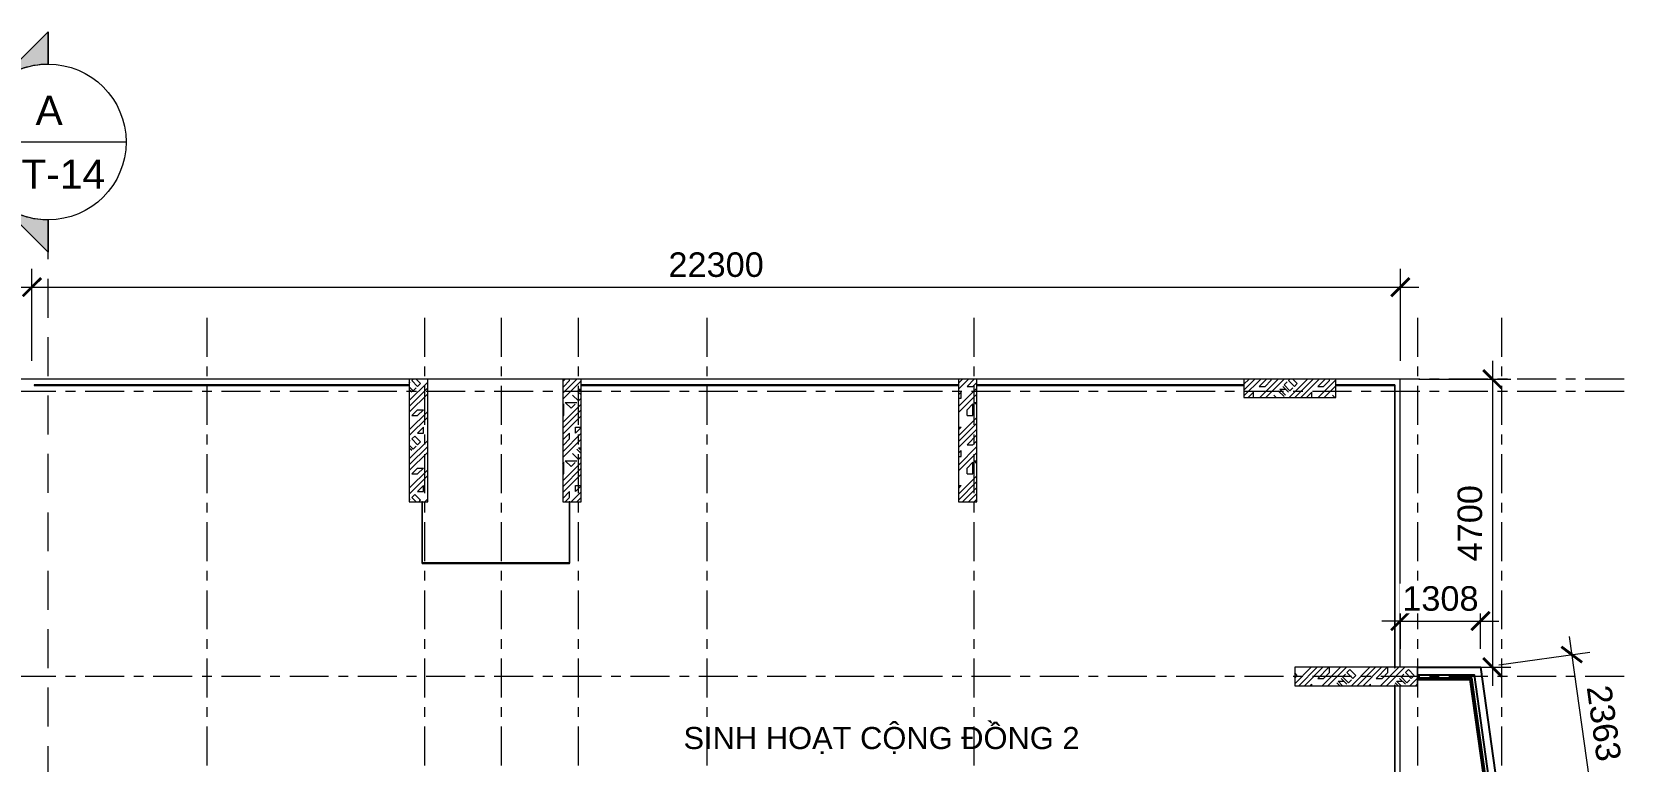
# Model space of a CAD drawing. Header units: millimetres. Extents: x -20144 to 104140, y -11426 to 48263.
# Drawn here: x 17051 to 43030, y 36370 to 48263 of the extents above; entities that cross this region are included whole.
import ezdxf

# ---------------------------------------------------------------- set-up
doc = ezdxf.new("R2010")
doc.units = ezdxf.units.MM
doc.linetypes.add('Grid Line', pattern=[22.225, 12.7, -3.175, 3.175, -3.175])
doc.linetypes.add('HIDDEN2', pattern=[4.7625, 3.175, -1.5875])
for name, color, linetype, lineweight in [('A1 - dp$0$TUONG 2', 2, 'Continuous', 25), ('CHU', 181, 'Continuous', 5), ('DIM', 1, 'Continuous', 5), ('G-ANNO-SYMB', 111, 'Continuous', 5), ('KI-HIEU-1', 151, 'Continuous', 9), ('KINH', 152, 'Continuous', 5), ('NET CAT', 3, 'Continuous', 5), ('NET-THAY', 2, 'Continuous', 15), ('TRUC', 225, 'Continuous', 5)]:
    doc.layers.add(name, color=color, linetype=linetype, lineweight=lineweight)
doc.styles.add('Arial', font='arial_1.ttf', dxfattribs={"height": 476.25})
doc.styles.add('Arial_2', font='arial_1.ttf', dxfattribs={"height": 360})
doc.styles.add('TA1', font='arial_1.ttf')
doc.dimstyles.new('D_200_KTx2', dxfattribs={"dimtxt": 400, "dimasz": 300, "dimexe": 300, "dimexo": 300, "dimgap": 160, "dimtad": 1, "dimdec": 0, "dimzin": 9, "dimtxsty": 'TA1', "dimblk": 'ARCHTICK', "dimcen": 1, "dimdle": 300, "dimclrd": 256, "dimclre": 256, "dimclrt": 7, "dimadec": 0, "dimazin": 0, "dimtfac": 1, "dimtdec": 0, "dimtix": 1, "dimtmove": 1, "dimatfit": 3, "dimldrblk": 'ARCHTICK', "dimfxl": 0, "dimtolj": 1, "dimtzin": 0, "dimlwd": -1, "dimlwe": -1, "dimarcsym": 0})
pattern_1 = [(45, (95.25, 0), (-476.2456, 476.2456), []), (45, (190.5, 0), (-476.246, 476.246), []), (45, (0, 0), (-476.2456, 476.2456), []), (45, (476.25, 0), (-476.246, 476.246), []), (45, (571.5, 0), (-476.246, 476.246), []), (0, (381, 95.25), (0, 952.5), [95.25, -857.25]), (0, (476.25, 190.5), (0, 952.5), [95.25, -857.25]), (45, (381, 95.25), (0, 952.491), [134.683, -1212.342]), (45, (476.25, 95.25), (0, 952.491), [134.683, -1212.342]), (0, (381, 95.25), (0, 952.5), [95.25, -857.25]), (90, (-95.25, 95.25), (-952.5, 6e-14), [95.25, -857.25]), (90, (0, 95.25), (-952.5, 6e-14), [190.5, -762]), (45, (-95.25, 190.5), (0, 952.491), [134.683, -1212.342]), (90, (762, 381), (-952.5, 6e-14), [95.25, -857.25]), (0, (666.75, 381), (0, 952.5), [95.25, -857.25]), (45, (666.75, 381), (0, 952.491), [134.683, -1212.342]), (0, (857.25, 95.25), (0, 952.5), [95.25, -857.25]), (0, (857.25, 571.5), (0, 952.5), [95.25, -857.25]), (90, (1047.75, 666.75), (-952.5, 6e-14), [95.25, -857.25]), (45, (857.25, 571.5), (0, 952.491), [269.367, -1077.658]), (45, (952.5, 571.5), (0, 952.491), [134.683, -1212.342]), (45, (1143, 762), (0, 952.491), [134.683, -1212.342]), (0, (1143, 857.25), (0, 952.5), [95.25, -857.25]), (90, (1143, 762), (-952.5, 6e-14), [95.25, -857.25]), (0, (476.25, 762), (0, 952.5), [95.25, -857.25]), (0, (666.75, 857.25), (0, 952.5), [95.25, -857.25]), (90, (571.5, 762), (-952.5, 6e-14), [95.25, -857.25]), (90, (666.75, 762), (-952.5, 6e-14), [95.25, -857.25]), (45, (476.25, 762), (0, 952.491), [134.683, -1212.342]), (45, (666.75, 762), (0, 952.491), [134.683, -1212.342]), (135, (119, 214.8), (-952.491, 6e-14), [134.683, -1212.342]), (135, (238.1, 333.4), (-952.491, 6e-14), [134.683, -1212.342]), (135, (309.56, 404.8), (-952.491, 6e-14), [134.683, -1212.342]), (135, (333.4, 428.6), (-952.491, 6e-14), [134.683, -1212.342]), (135, (381, 476.25), (-952.491, 6e-14), [134.683, -1212.342]), (135, (404.8, 500.06), (-952.491, 6e-14), [134.683, -1212.342]), (135, (476.25, 571.5), (-952.491, 6e-14), [134.683, -1212.342]), (135, (523.9, 619.1), (-952.491, 6e-14), [134.683, -1212.342]), (45, (119, 214.8), (0, 952.491), [95.25, -1251.775]), (45, (238.1, 333.4), (0, 952.491), [67.361, -1279.665]), (45, (404.8, 500.06), (0, 952.491), [67.361, -1279.665]), (45, (309.56, 595.3), (0, 952.491), [67.361, -1279.665]), (45, (476.25, 571.5), (0, 952.491), [67.361, -1279.665]), (45, (381, 666.75), (0, 952.491), [67.361, -1279.665]), (0, (24.2, 309.5), (0, 952.5), [190.043, -762.457]), (0, (238.1, 523.9), (0, 952.5), [95.25, -857.25])]

# ---------------------------------------------------------------- blocks, each defined once
blk = doc.blocks.new('A$C0687412E')
at = {"layer": 'A1 - dp$0$TUONG 2', "ltscale": 0.5, "elevation": 0}
for points in [[(-56339, 16492), (-55312, 16492), (-54984, 14151, 0.44878), (-48769, 10007), (-26008, 15953), (-22310, 13693), (-21287, 10557), (-17971, 10955), (-1999, 16693), (-1, 0), (-54969, -6588)], [(-56339, 16370), (-55418, 16370), (-55105, 14135, 0.44878), (-48738, 9889), (-26028, 15822), (-22412, 13613), (-21372, 10424), (-17943, 10836), (-2102, 16527), (-135, 104), (-54984, -6466)], [(-56339, 16320), (-55461, 16320), (-55155, 14128, 0.44878), (-48725, 9840), (-26036, 15768), (-22453, 13580), (-21407, 10370), (-17931, 10787), (-2144, 16458), (-191, 147), (-54990, -6417)], [(-56339, 16292), (-55486, 16292), (-55182, 14124, 0.44878), (-48718, 9813), (-26040, 15738), (-22477, 13561), (-21426, 10339), (-17925, 10759), (-2168, 16420), (-222, 172), (-54993, -6389)]]:
    blk.add_lwpolyline(points, format="xyb", dxfattribs=at)
blk = doc.blocks.new('System Panel - Glazed-829545-MẶT BẰNG TẦNG 4')
at = {"layer": 'KINH', "lineweight": 9}
for p, q in [((500, 6), (-500, 6)), ((-500, 6), (-500, -6)), ((500, -6), (500, 6)), ((-500, -6), (500, -6))]:
    blk.add_line(p, q, dxfattribs=at)
blk = doc.blocks.new('System Panel - Glazed-869572-MẶT BẰNG TẦNG 4')
at = {"layer": 'KINH', "lineweight": 9}
for p, q in [((58, 6), (-58, 6)), ((-58, 6), (-58, -6)), ((58, -6), (58, 6)), ((-58, -6), (58, -6))]:
    blk.add_line(p, q, dxfattribs=at)
blk = doc.blocks.new('System Panel - Glazed-898909-MẶT BẰNG TẦNG 4')
at = {"layer": 'KINH', "lineweight": 9}
for p, q in [((500, 6), (-500, 6)), ((-500, 6), (-500, -6)), ((500, -6), (500, 6)), ((-500, -6), (500, -6))]:
    blk.add_line(p, q, dxfattribs=at)
blk = doc.blocks.new('System Panel - Glazed-833854-MẶT BẰNG TẦNG 4')
at = {"layer": 'KINH', "lineweight": 9}
for p, q in [((200, 6), (-200, 6)), ((-200, 6), (-200, -6)), ((200, -6), (200, 6)), ((-200, -6), (200, -6))]:
    blk.add_line(p, q, dxfattribs=at)
blk = doc.blocks.new('System Panel - Glazed-898923-MẶT BẰNG TẦNG 4')
at = {"layer": 'KINH', "lineweight": 9}
for p, q in [((75, 6), (-75, 6)), ((-75, 6), (-75, -6)), ((75, -6), (75, 6)), ((-75, -6), (75, -6))]:
    blk.add_line(p, q, dxfattribs=at)
blk = doc.blocks.new('System Panel - Glazed-869677-MẶT BẰNG TẦNG 4')
at = {"layer": 'KINH', "lineweight": 9}
for p, q in [((480, 6), (-480, 6)), ((-480, 6), (-480, -6)), ((480, -6), (480, 6)), ((-480, -6), (480, -6))]:
    blk.add_line(p, q, dxfattribs=at)
blk = doc.blocks.new('System Panel - Glazed-898936-MẶT BẰNG TẦNG 4')
at = {"layer": 'KINH', "lineweight": 9}
for p, q in [((305, 6), (-305, 6)), ((-305, 6), (-305, -6)), ((305, -6), (305, 6)), ((-305, -6), (305, -6))]:
    blk.add_line(p, q, dxfattribs=at)
blk = doc.blocks.new('System Panel - Glazed-871603-MẶT BẰNG TẦNG 4')
at = {"layer": 'KINH', "lineweight": 9}
for p, q in [((175, 6), (-175, 6)), ((-175, 6), (-175, -6)), ((175, -6), (175, 6)), ((-175, -6), (175, -6))]:
    blk.add_line(p, q, dxfattribs=at)
blk = doc.blocks.new('_ARCHTICK')
at = {"color": 0, "linetype": 'ByBlock', "const_width": 0.15}
blk.add_lwpolyline([(-0.5, -0.5), (0.5, 0.5)], dxfattribs=at)
blk = doc.blocks.new('*D353')
at = {"layer": 'Defpoints', "color": 0, "transparency": 16777216}
for p in [(17051, 44100), (1326, 42600), (17051, 42600)]:
    blk.add_point(p, dxfattribs=at)
at = {"layer": 'DIM', "transparency": 16777216}
for p, q in [((1326, 42900), (1326, 44400)), ((17051, 42900), (17051, 44400)), ((1026, 44100), (17351, 44100))]:
    blk.add_line(p, q, dxfattribs=at)
at = {"layer": 'DIM', "transparency": 16777216, "xscale": 300, "yscale": 300, "zscale": 300, "rotation": 180}
blk.add_blockref('_ARCHTICK', (1326, 44100), dxfattribs=at)
at = {"layer": 'DIM', "transparency": 16777216, "xscale": 300, "yscale": 300, "zscale": 300}
blk.add_blockref('_ARCHTICK', (17051, 44100), dxfattribs=at)
at = {"layer": 'DIM', "color": 7, "transparency": 16777216, "insert": (9188, 44464), "char_height": 400, "attachment_point": 5, "style": 'TA1'}
blk.add_mtext('\\A1;15725', dxfattribs=at)
blk = doc.blocks.new('*D354')
at = {"layer": 'Defpoints', "color": 0, "transparency": 16777216}
for p in [(39351, 44100), (17051, 42600), (39351, 42600)]:
    blk.add_point(p, dxfattribs=at)
at = {"layer": 'DIM', "transparency": 16777216}
for p, q in [((17051, 42900), (17051, 44400)), ((39351, 42900), (39351, 44400)), ((16751, 44100), (39651, 44100))]:
    blk.add_line(p, q, dxfattribs=at)
at = {"layer": 'DIM', "transparency": 16777216, "xscale": 300, "yscale": 300, "zscale": 300, "rotation": 180}
blk.add_blockref('_ARCHTICK', (17051, 44100), dxfattribs=at)
at = {"layer": 'DIM', "transparency": 16777216, "xscale": 300, "yscale": 300, "zscale": 300}
blk.add_blockref('_ARCHTICK', (39351, 44100), dxfattribs=at)
at = {"layer": 'DIM', "color": 7, "transparency": 16777216, "insert": (28201, 44464), "char_height": 400, "attachment_point": 5, "style": 'TA1'}
blk.add_mtext('\\A1;22300', dxfattribs=at)
blk = doc.blocks.new('*D355')
at = {"layer": 'Defpoints', "color": 0, "transparency": 16777216}
for p in [(39351, 37900), (40658, 37900)]:
    blk.add_point(p, dxfattribs=at)
at = {"layer": 'DIM', "transparency": 16777216}
for p, q in [((39351, 38200), (39351, 38955)), ((40658, 38200), (40658, 38955)), ((39351, 38655), (39051, 38655)), ((39351, 38655), (40658, 38655)), ((40658, 38655), (40958, 38655))]:
    blk.add_line(p, q, dxfattribs=at)
at = {"layer": 'DIM', "transparency": 16777216, "xscale": 300, "yscale": 300, "zscale": 300}
blk.add_blockref('_ARCHTICK', (39351, 38655), dxfattribs=at)
at = {"layer": 'DIM', "transparency": 16777216, "xscale": 300, "yscale": 300, "zscale": 300, "rotation": 180}
blk.add_blockref('_ARCHTICK', (40658, 38655), dxfattribs=at)
at = {"layer": 'DIM', "color": 7, "transparency": 16777216, "insert": (40004, 39020), "char_height": 400, "attachment_point": 5, "style": 'TA1', "bg_fill": 3, "box_fill_scale": 1.1, "bg_fill_color": 256, "bg_fill_true_color": 13158600, "bg_fill_transparency": 0}
blk.add_mtext('\\A1;1308', dxfattribs=at)
at = {"layer": 'Defpoints', "color": 0, "transparency": 16777216}
blk.add_point((40658, 38655), dxfattribs=at)
blk = doc.blocks.new('*D356')
at = {"layer": 'Defpoints', "color": 0, "transparency": 16777216}
for p in [(39351, 42600), (39351, 37900), (40851, 37900)]:
    blk.add_point(p, dxfattribs=at)
at = {"layer": 'DIM', "transparency": 16777216}
for p, q in [((40851, 42900), (40851, 37600)), ((39651, 42600), (41151, 42600)), ((39651, 37900), (41151, 37900))]:
    blk.add_line(p, q, dxfattribs=at)
at = {"layer": 'DIM', "transparency": 16777216, "xscale": 300, "yscale": 300, "zscale": 300}
for p, rotation in [((40851, 42600), 90), ((40851, 37900), 270)]:
    blk.add_blockref('_ARCHTICK', p, dxfattribs=dict(at, rotation=rotation))
at = {"layer": 'DIM', "color": 7, "transparency": 16777216, "insert": (40486, 40250), "char_height": 400, "attachment_point": 5, "rotation": 90, "style": 'TA1', "bg_fill": 3, "box_fill_scale": 1.1, "bg_fill_color": 256, "bg_fill_true_color": 13158600, "bg_fill_transparency": 0}
blk.add_mtext('\\A1;4700', dxfattribs=at)
blk = doc.blocks.new('*D357')
at = {"layer": 'Defpoints', "color": 0, "transparency": 16777216}
for p in [(40658, 37900), (42471, 35768), (40986, 35560)]:
    blk.add_point(p, dxfattribs=at)
at = {"layer": 'DIM', "transparency": 16777216}
for p, q in [((42102, 38405), (42513, 35470)), ((40955, 37942), (42441, 38149)), ((41283, 35601), (42768, 35809))]:
    blk.add_line(p, q, dxfattribs=at)
at = {"layer": 'DIM', "transparency": 16777216, "xscale": 300, "yscale": 300, "zscale": 300}
for p, rotation in [((42144, 38108), 97.96458560063435), ((42471, 35768), 277.9645856006344)]:
    blk.add_blockref('_ARCHTICK', p, dxfattribs=dict(at, rotation=rotation))
at = {"layer": 'DIM', "color": 7, "transparency": 16777216, "insert": (42668, 36988), "char_height": 400, "attachment_point": 5, "rotation": 277.9646, "style": 'TA1', "bg_fill": 3, "box_fill_scale": 1.1, "bg_fill_color": 256, "bg_fill_true_color": 13158600, "bg_fill_transparency": 0}
blk.add_mtext('\\A1;2363', dxfattribs=at)
blk = doc.blocks.new('Section - Section Head - Filled-317961-MẶT BẰNG TẦNG 1')
at = {"layer": 'G-ANNO-SYMB'}
h = blk.add_hatch(color=256, dxfattribs=at)
edge = h.paths.add_edge_path(flags=0)
edge.add_line((-10.84, 4.49), (-6.35, 8.98))
edge.add_line((-6.35, 8.98), (-6.35, 6.35))
edge.add_arc((-6.35, 0), 6.35, 90, 135)
h = blk.add_hatch(color=256, dxfattribs=at)
edge = h.paths.add_edge_path(flags=0)
edge.add_arc((-6.35, 0), 6.35, 45, 90)
edge.add_line((-6.35, 6.35), (-6.35, 8.98))
edge.add_line((-6.35, 8.98), (-1.86, 4.49))
h = blk.add_hatch(color=256, dxfattribs=at)
edge = h.paths.add_edge_path(flags=0)
edge.add_arc((-6.35, 0), 6.36, 137.9216, 180)
edge.add_line((-12.71, 0), (-15.33, 0))
edge.add_line((-15.33, 0), (-11.07, 4.26))
h = blk.add_hatch(color=256, dxfattribs=at)
edge = h.paths.add_edge_path(flags=0)
edge.add_line((-1.63, 4.26), (2.63, 0))
edge.add_line((2.63, 0), (0.01, 0))
edge.add_arc((-6.35, 0), 6.36, 0, 42.0784)
for p, q in [((-6.35, 8.98), (-15.33, 0)), ((-6.35, 8.98), (-10.84, 4.49)), ((-6.35, 8.98), (2.63, 0)), ((-6.35, 6.35), (-6.35, 8.98)), ((-1.86, 4.49), (-6.35, 8.98)), ((-6.35, 8.98), (-6.35, 6.35)), ((-11.07, 4.26), (-15.33, 0)), ((2.63, 0), (-1.63, 4.26)), ((-15.33, 0), (-12.71, 0)), ((0.01, 0), (2.63, 0)), ((-12.7, 0), (-15.33, 0)), ((0, 0), (2.63, 0))]:
    blk.add_line(p, q, dxfattribs=at)
for radius, start, end in [(6.35, 360, 180), (6.35, 90, 135), (6.35, 45, 90), (6.36, 137.9216, 180), (6.36, 0, 42.0784), (6.35, 180, 360)]:
    blk.add_arc((-6.35, 0), radius, start, end, dxfattribs=at)

msp = doc.modelspace()

# ---------------------------------------------------------------- hatches: boundary and pattern name
at = {"layer": 'NET CAT'}
h = msp.add_hatch(dxfattribs=at)
h.set_pattern_fill('FP_1', color=256, style=0, pattern_type=2)
h.set_pattern_definition(pattern_1)
h.paths.add_polyline_path([(23500.5, 40599.9), (23500.5, 42599.9), (23200.5, 42599.9), (23200.5, 40599.9)], flags=0)
h = msp.add_hatch(dxfattribs=at)
h.set_pattern_fill('FP_1', color=256, style=0, pattern_type=2)
h.set_pattern_definition(pattern_1)
h.paths.add_polyline_path([(26000.5, 40599.9), (26000.5, 42599.9), (25700.5, 42599.9), (25700.5, 40599.9)], flags=0)
h = msp.add_hatch(dxfattribs=at)
h.set_pattern_fill('FP_1', color=256, style=0, pattern_type=2)
h.set_pattern_definition(pattern_1)
h.paths.add_polyline_path([(32450.5, 40599.9), (32450.5, 42599.9), (32150.5, 42599.9), (32150.5, 40599.9)], flags=0)
h = msp.add_hatch(dxfattribs=at)
h.set_pattern_fill('FP_1', color=256, style=0, pattern_type=2)
h.set_pattern_definition(pattern_1)
h.paths.add_polyline_path([(38300.5, 42299.9), (38300.5, 42599.9), (36800.5, 42599.9), (36800.5, 42299.9)], flags=0)
h = msp.add_hatch(dxfattribs=at)
h.set_pattern_fill('FP_1', color=256, style=0, pattern_type=2)
h.set_pattern_definition(pattern_1)
h.paths.add_polyline_path([(39630.5, 37599.9), (39630.5, 37899.9), (37630.5, 37899.9), (37630.5, 37599.9)], flags=0)

# ---------------------------------------------------------------- linework, layer by layer
at = {"layer": 'G-ANNO-SYMB'}
msp.add_line((16045.5, 46466.8), (18585.5, 46466.8), dxfattribs=at)
at = {"layer": 'KI-HIEU-1', "linetype": 'HIDDEN2', "ltscale": 200}
msp.add_line((17315.5, -7833.5), (17315.5, 45196.8), dxfattribs=at)
at = {"layer": 'NET CAT', "lineweight": 13}
for p, q in [((23500.5, 42599.9), (23200.5, 42599.9)), ((23200.5, 42599.9), (23200.5, 40599.9)), ((23500.5, 40599.9), (23500.5, 42599.9)), ((25700.5, 42599.9), (25700.5, 40599.9)), ((26000.5, 42599.9), (25700.5, 42599.9)), ((26000.5, 40599.9), (26000.5, 42599.9)), ((32150.5, 42599.9), (32150.5, 40599.9)), ((32450.5, 42599.9), (32150.5, 42599.9)), ((32450.5, 40599.9), (32450.5, 42599.9)), ((38300.5, 42599.9), (36800.5, 42599.9)), ((36800.5, 42599.9), (36800.5, 42299.9)), ((38300.5, 42299.9), (38300.5, 42599.9)), ((36800.5, 42299.9), (38300.5, 42299.9)), ((23200.5, 40599.9), (23500.5, 40599.9)), ((25700.5, 40599.9), (26000.5, 40599.9)), ((32150.5, 40599.9), (32450.5, 40599.9)), ((39630.5, 37899.9), (37630.5, 37899.9)), ((37630.5, 37899.9), (37630.5, 37599.9)), ((39630.5, 37599.9), (39630.5, 37899.9)), ((37630.5, 37599.9), (39630.5, 37599.9))]:
    msp.add_line(p, q, dxfattribs=at)
at = {"layer": 'NET-THAY', "lineweight": 9}
for p, q in [((23200.5, 42599.9), (17050.5, 42599.9)), ((25700.5, 42599.9), (23500.5, 42599.9)), ((32150.5, 42600), (26000.4, 42600)), ((36800.5, 42600), (32450.5, 42600)), ((39350.4, 42600), (38300.5, 42600)), ((39350.4, 37899.9), (39350.4, 42600)), ((39350.5, 37899.9), (39350.5, 42599.9)), ((39350.6, 33099.9), (39350.6, 37599.9))]:
    msp.add_line(p, q, dxfattribs=at)
at = {"layer": 'TRUC', "linetype": 'Grid Line', "ltscale": 50}
for p, q in [((19900.5, 43599.9), (19900.5, -4500.1)), ((23450.5, 43599.9), (23450.5, -4500.1)), ((24700.5, 43599.9), (24700.5, -7167.6)), ((25950.5, 43599.9), (25950.5, -4500.1)), ((28050.5, 43599.9), (28050.5, -7167.6)), ((32400.5, 43599.9), (32400.5, -4500.1)), ((39630.5, 43599.9), (39630.5, -7167.6)), ((41000.5, 43599.9), (41000.5, -4500.1)), ((43000.5, 42399.9), (-14407, 42399.9)), ((43000.5, 42599.9), (-11036.3, 42599.9)), ((43000.5, 37749.9), (-12092.4, 37749.9))]:
    msp.add_line(p, q, dxfattribs=at)

# ---------------------------------------------------------------- block references
at = {"color": 253, "lineweight": 9}
for name, p in [('System Panel - Glazed-829545-MẶT BẰNG TẦNG 4', (17585.4, 42500)), ('System Panel - Glazed-829545-MẶT BẰNG TẦNG 4', (18585.4, 42500)), ('System Panel - Glazed-829545-MẶT BẰNG TẦNG 4', (19585.4, 42500)), ('System Panel - Glazed-829545-MẶT BẰNG TẦNG 4', (20585.4, 42500)), ('System Panel - Glazed-829545-MẶT BẰNG TẦNG 4', (21585.4, 42500)), ('System Panel - Glazed-829545-MẶT BẰNG TẦNG 4', (22585.4, 42500)), ('System Panel - Glazed-869572-MẶT BẰNG TẦNG 4', (23143, 42500)), ('System Panel - Glazed-829545-MẶT BẰNG TẦNG 4', (26500.5, 42500)), ('System Panel - Glazed-829545-MẶT BẰNG TẦNG 4', (27500.5, 42500)), ('System Panel - Glazed-829545-MẶT BẰNG TẦNG 4', (28500.5, 42500)), ('System Panel - Glazed-829545-MẶT BẰNG TẦNG 4', (29500.5, 42500)), ('System Panel - Glazed-829545-MẶT BẰNG TẦNG 4', (30500.5, 42500)), ('System Panel - Glazed-829545-MẶT BẰNG TẦNG 4', (31500.5, 42500)), ('System Panel - Glazed-898923-MẶT BẰNG TẦNG 4', (32075.5, 42500)), ('System Panel - Glazed-829545-MẶT BẰNG TẦNG 4', (32950.5, 42500)), ('System Panel - Glazed-829545-MẶT BẰNG TẦNG 4', (33950.5, 42500)), ('System Panel - Glazed-829545-MẶT BẰNG TẦNG 4', (34950.5, 42500)), ('System Panel - Glazed-829545-MẶT BẰNG TẦNG 4', (35950.5, 42500)), ('System Panel - Glazed-871603-MẶT BẰNG TẦNG 4', (36625.5, 42500)), ('System Panel - Glazed-869677-MẶT BẰNG TẦNG 4', (38780.4, 42500)), ('System Panel - Glazed-829545-MẶT BẰNG TẦNG 4', (23910.3, 39600)), ('System Panel - Glazed-829545-MẶT BẰNG TẦNG 4', (24910.3, 39600)), ('System Panel - Glazed-833854-MẶT BẰNG TẦNG 4', (25610.3, 39600))]:
    msp.add_blockref(name, p, dxfattribs=at)
for name, p, rotation in [('System Panel - Glazed-829545-MẶT BẰNG TẦNG 4', (39260.3, 42000), 270), ('System Panel - Glazed-829545-MẶT BẰNG TẦNG 4', (39260.3, 41000), 270), ('System Panel - Glazed-898909-MẶT BẰNG TẦNG 4', (23410.3, 40100), 270), ('System Panel - Glazed-898909-MẶT BẰNG TẦNG 4', (25810.3, 40100), 90), ('System Panel - Glazed-829545-MẶT BẰNG TẦNG 4', (39260.3, 40000), 270), ('System Panel - Glazed-829545-MẶT BẰNG TẦNG 4', (39260.3, 39000), 270), ('System Panel - Glazed-898936-MẶT BẰNG TẦNG 4', (39260.3, 38195), 270), ('System Panel - Glazed-829545-MẶT BẰNG TẦNG 4', (39260.3, 37109.9), 270), ('System Panel - Glazed-829545-MẶT BẰNG TẦNG 4', (39260.3, 36109.9), 270)]:
    msp.add_blockref(name, p, dxfattribs=dict(at, rotation=rotation))
at = {"layer": 'G-ANNO-SYMB', "extrusion": (0, 0, -1), "xscale": 199.9999999999999, "yscale": 199.9999999999999, "zscale": 199.9999999999999, "rotation": 270.0000000000002}
msp.add_blockref('Section - Section Head - Filled-317961-MẶT BẰNG TẦNG 1', (-17315.5, 45196.8), dxfattribs=at)
at = {"layer": 'TRUC', "linetype": 'Grid Line', "ltscale": 50}
msp.add_blockref('A$C0687412E', (95969.7, 21408.2, 0), dxfattribs=at)

# ---------------------------------------------------------------- texts
at = {"layer": 'CHU', "color": 253, "insert": (34122.9, 36927), "char_height": 360, "width": 7044.084, "attachment_point": 3, "line_spacing_factor": 0.936439, "style": 'Arial_2'}
msp.add_mtext('\\pt2540.0016,5079.9996,7620.0012,10159.9992,12700.0008,15239.9988,17780.0004,20319.9984,22860,25400.0016,27939.9996,30480.0012,33019.9992,35560.0008,38099.9988,40640.0004,43179.9984,45720,48260.0016,50799.9996,53340.0012,55879.9992,58420.0008,60959.9988,63500.0004,66039.9984,68580,71120.0016,73659.9996,76200.0012,78739.9992,81280.0008;SINH HOẠT CỘNG ĐỒNG 2', dxfattribs=at)
at = {"layer": 'G-ANNO-SYMB', "attachment_point": 2, "line_spacing_factor": 0.941778, "style": 'Arial'}
for s, insert, char_height, width in [('A', (17331.8, 47220), 476.2, 443.133), ('KT-14', (17339.8, 46180.9), 476.25, 2240.682)]:
    msp.add_mtext(s, dxfattribs=dict(at, insert=insert, char_height=char_height, width=width))

# ---------------------------------------------------------------- dimensions: what is measured, and where the dimension line sits
at = {"layer": 'DIM'}
for base, p1, p2, picture, middle in [((17050.5, 44099.9), (1325.5, 42599.9), (17050.5, 42599.9), '*D353', (9188, 44464.2)), ((39350.5, 44099.9), (17050.5, 42599.9), (39350.5, 42599.9), '*D354', (28200.5, 44464.3))]:
    dim = msp.add_linear_dim(base=base, p1=p1, p2=p2, dimstyle='D_200_KTx2', dxfattribs=at)
    dim.commit()
    dim.dimension.update_dxf_attribs({"geometry": picture, "text_midpoint": middle})

# ---------------------------------------------------------------- next in the draw order: dimensions: what is measured, and where the dimension line sits
dim = msp.add_linear_dim(base=(40658.1, 38655.4), p1=(39350.5, 37899.9), p2=(40658.1, 37899.9), dimstyle='D_200_KTx2', override={"dimtfill": 1, "dimarcsym": 2}, dxfattribs=at)
dim.commit()
dim.dimension.update_dxf_attribs({"geometry": '*D355', "text_midpoint": (40004.3, 39019.8)})

# ---------------------------------------------------------------- next in the draw order: dimensions: what is measured, and where the dimension line sits
dim = msp.add_linear_dim(base=(40850.5, 37899.9), p1=(39350.5, 42599.9), p2=(39350.5, 37899.9), angle=90, dimstyle='D_200_KTx2', override={"dimtfill": 1, "dimarcsym": 2}, dxfattribs=at)
dim.commit()
dim.dimension.update_dxf_attribs({"geometry": '*D356', "text_midpoint": (40486.3, 40249.9)})

# ---------------------------------------------------------------- next in the draw order: dimensions: what is measured, and where the dimension line sits
dim = msp.add_aligned_dim(p1=(40658.1, 37899.9), p2=(40985.5, 35559.7), distance=1500, dimstyle='D_200_KTx2', override={"dimtfill": 1, "dimarcsym": 2}, dxfattribs=at)
dim.commit()
dim.dimension.update_dxf_attribs({"geometry": '*D357', "text_midpoint": (42668.2, 36988.1)})

doc.saveas('drawing.dxf')
